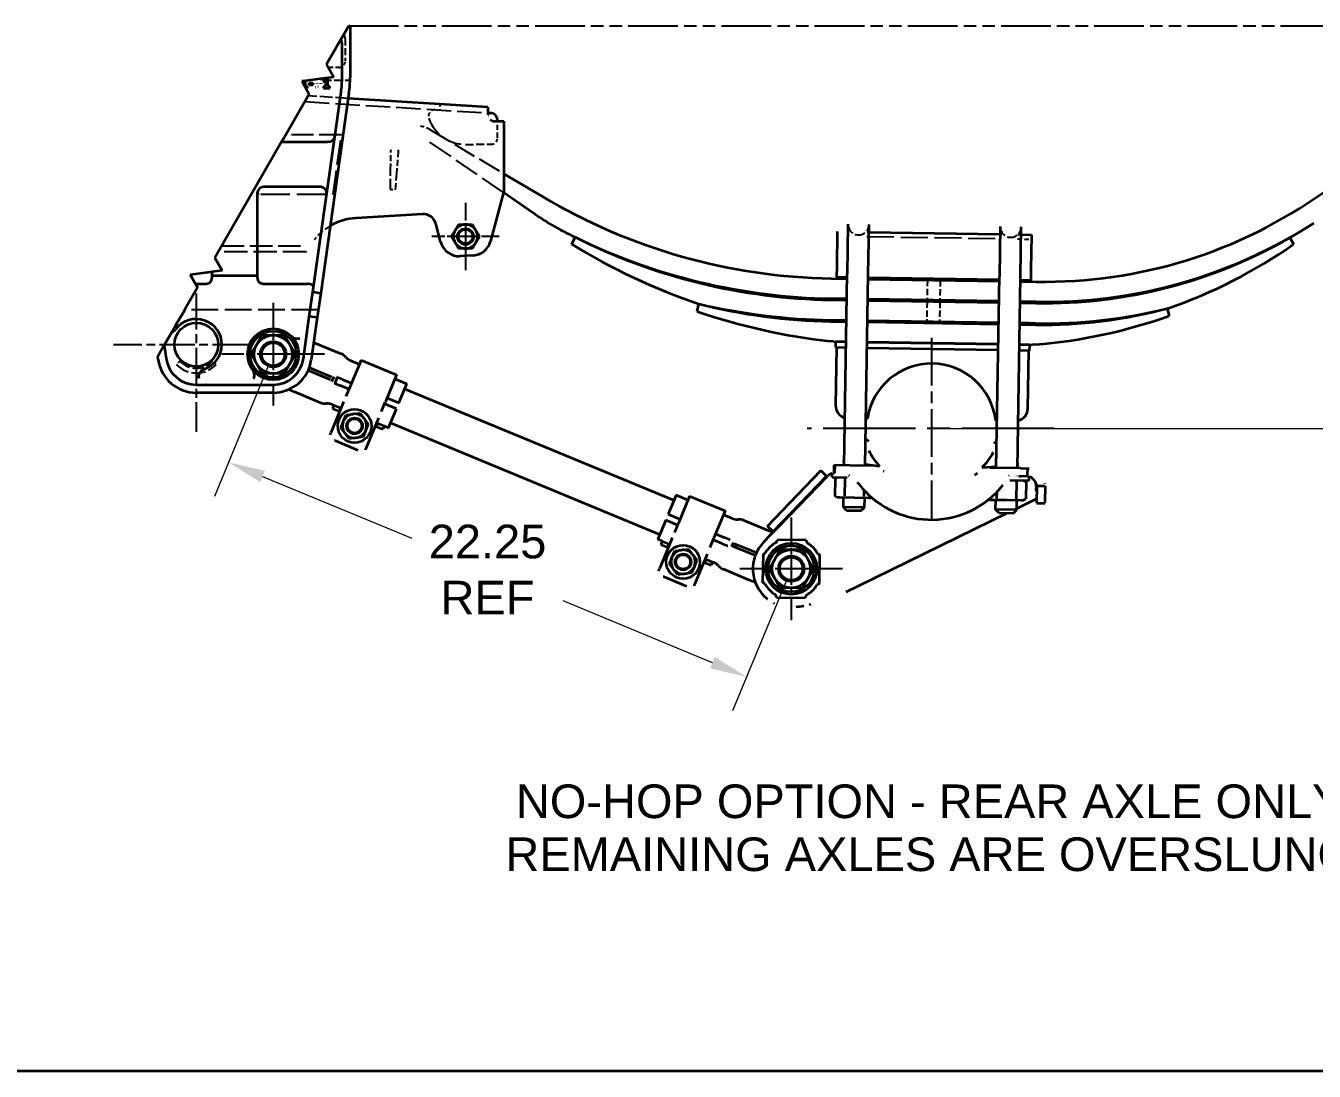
# Model space of a CAD drawing. Header units: inches. Extents: x 8 to 267, y 4 to 172.
# Drawn here: x 71.4 to 121.6, y 4.1 to 44.9 of the extents above; entities that cross this region are included whole.
import ezdxf

# ---------------------------------------------------------------- set-up
doc = ezdxf.new("R2010")
doc.units = ezdxf.units.IN
doc.header["$LTSCALE"] = 8
doc.header["$MEASUREMENT"] = 0
for name, pattern in [('CHAIN', [0.7087, 0.4724, -0.0591, 0.1181, -0.0591]), ('DASHED', [0.2067, 0.1654, -0.0413]), ('DOUBLE_DASH_CHAIN', [1.2403, 0.6614, -0.0827, 0.1654, -0.0827, 0.1654, -0.0827])]:
    doc.linetypes.add(name, pattern=pattern)
for name, color, linetype, lineweight in [('Center Mark(Hutchens)', 7, 'Continuous', 25), ('Dimensions(Hutchens)', 7, 'Continuous', 25), ('Hidden Edges(Hutchens)', 7, 'DASHED', 25), ('Sketch Geometry(Hutchens)', 7, 'Continuous', 35), ('Symbols(Hutchens)', 7, 'Continuous', 25), ('Visible Edges(Hutchens)', 7, 'Continuous', 35), ('Visible Tangent Edges(Hutchens)', 7, 'DOUBLE_DASH_CHAIN', 25)]:
    doc.layers.add(name, color=color, linetype=linetype, lineweight=lineweight)
doc.styles.add('Hutchens .164', font='ARIAL.TTF')
doc.styles.add('Hutchens .180', font='ARIAL.TTF')
doc.dimstyles.new('HUTCHENS STD DIM X.XX', dxfattribs={"dimscale": 8, "dimtxt": 0.164, "dimasz": 0.18, "dimexe": 0.18, "dimexo": 0.0625, "dimgap": 0.09, "dimtad": 0, "dimtih": 1, "dimtoh": 1, "dimrnd": 1e-08, "dimzin": 4, "dimdsep": 46, "dimtxsty": 'Hutchens .164', "dimcen": 0.09, "dimclrd": 211, "dimclre": 211, "dimclrt": 7, "dimadec": 0, "dimazin": 1, "dimtfac": 0.762195, "dimtofl": 0, "dimtmove": 0, "dimatfit": 3, "dimfxl": 0, "dimtolj": 1, "dimtzin": 0, "dimlwd": 9, "dimlwe": 9, "dimarcsym": 0})

# ---------------------------------------------------------------- blocks, each defined once
blk = doc.blocks.new('Borders D-SIZE')
at = {"layer": 'Sketch Geometry(Hutchens)'}
blk.add_line((32.9537, 0.5117), (0.9537, 0.5117), dxfattribs=at)
at = {"layer": 'Symbols(Hutchens)', "color": 7}
for tag, p, height, style in [('PART_NO_001', (33.0044, 3.3694), 0.164, 'Hutchens .164'), ('REV_001', (32.9953, 1.6502), 0.18, 'Hutchens .180'), ('Sheet_number_001', (33.0516, 1.1699), 0.164, 'Hutchens .164'), ('SHTS_(TOTAL)_001', (33.0516, 0.7004), 0.164, 'Hutchens .164')]:
    blk.add_attdef(tag, p, '', height=height, rotation=270, dxfattribs=dict(at, style=style))
blk = doc.blocks.new('*D30')
at = {"layer": 'Defpoints', "color": 0, "linetype": 'Continuous'}
for p in [(81.038, 32.054), (101.245, 23.69), (99.501, 19.476)]:
    blk.add_point(p, dxfattribs=at)
at = {"layer": 'Dimensions(Hutchens)', "color": 211, "linetype": 'Continuous', "lineweight": 9}
for p, q in [((80.847, 31.592), (78.743, 26.51)), ((80.624, 27.29), (86.448, 24.879)), ((101.054, 23.228), (98.951, 18.146)), ((98.171, 20.027), (92.347, 22.437))]:
    blk.add_line(p, q, dxfattribs=at)
at = {"layer": 'Dimensions(Hutchens)', "color": 211, "linetype": 'Continuous'}
for points in [[(80.716, 27.511), (80.533, 27.068), (79.294, 27.84)], [(98.262, 20.249), (98.079, 19.805), (99.501, 19.476)]]:
    blk.add_solid(points, dxfattribs=at)
at = {"layer": 'Dimensions(Hutchens)', "color": 7, "linetype": 'Continuous', "lineweight": 9, "insert": (89.398, 23.658), "char_height": 1.312, "attachment_point": 5, "style": 'Hutchens .164'}
blk.add_mtext('\\A1;22.25\\PREF', dxfattribs=at)
blk = doc.blocks.new('*D31')
at = {"layer": 'Defpoints', "color": 0, "linetype": 'Continuous'}
for p in [(134.87, 44.866), (137.101, 44.866), (106.709, 29.165)]:
    blk.add_point(p, dxfattribs=at)
at = {"layer": 'Dimensions(Hutchens)', "color": 211, "linetype": 'Continuous', "lineweight": 9}
for p, q in [((135.37, 44.866), (138.541, 44.866)), ((137.101, 43.426), (137.101, 40.601)), ((137.101, 30.605), (137.101, 33.43)), ((107.209, 29.165), (138.541, 29.165))]:
    blk.add_line(p, q, dxfattribs=at)
at = {"layer": 'Dimensions(Hutchens)', "color": 211, "linetype": 'Continuous'}
for points in [[(136.861, 43.426), (137.341, 43.426), (137.101, 44.866)], [(136.861, 30.605), (137.341, 30.605), (137.101, 29.165)]]:
    blk.add_solid(points, dxfattribs=at)
at = {"layer": 'Dimensions(Hutchens)', "color": 7, "linetype": 'Continuous', "lineweight": 9, "insert": (137.101, 37.016), "char_height": 1.312, "attachment_point": 5, "style": 'Hutchens .164'}
blk.add_mtext('\\A1; MOUNTING\\PHEIGHT\\PTYP', dxfattribs=at)

msp = doc.modelspace()

# ---------------------------------------------------------------- linework, layer by layer
at = {"layer": 'Center Mark(Hutchens)', "linetype": 'CHAIN', "ltscale": 0.1824}
for p, q in [((88.5378, 37.9612), (88.5378, 35.3331)), ((89.8519, 36.6471), (87.2237, 36.6471))]:
    msp.add_line(p, q, dxfattribs=at)
at = {"layer": 'Center Mark(Hutchens)', "linetype": 'CHAIN', "ltscale": 0.374667}
msp.add_line((78.0378, 34.4304), (78.0378, 29.0334), dxfattribs=at)
at = {"layer": 'Center Mark(Hutchens)', "linetype": 'CHAIN', "ltscale": 0.277881}
for p, q in [((81.0378, 34.0554), (81.0378, 30.0522)), ((83.0394, 32.0538), (79.0362, 32.0538)), ((101.2452, 25.6912), (101.2452, 21.6881)), ((103.2468, 23.6897), (99.2436, 23.6897))]:
    msp.add_line(p, q, dxfattribs=at)
at = {"layer": 'Center Mark(Hutchens)', "linetype": 'CHAIN', "ltscale": 0.490749}
msp.add_line((106.709, 32.6927), (106.709, 25.6241), dxfattribs=at)
at = {"layer": 'Center Mark(Hutchens)', "linetype": 'CHAIN', "ltscale": 0.363422}
msp.add_line((80.0394, 32.4288), (74.8044, 32.4288), dxfattribs=at)
at = {"layer": 'Center Mark(Hutchens)', "linetype": 'CHAIN', "ltscale": 0.954115}
msp.add_line((111.4978, 29.1649), (101.8636, 29.1649), dxfattribs=at)
at = {"layer": 'Hidden Edges(Hutchens)', "ltscale": 0.208226}
msp.add_line((83.8503, 44.3663), (83.8503, 43.4913), dxfattribs=at)
at = {"layer": 'Hidden Edges(Hutchens)', "ltscale": 0.097444}
msp.add_line((83.6003, 43.2413), (83.1906, 43.2413), dxfattribs=at)
at = {"layer": 'Hidden Edges(Hutchens)', "ltscale": 0.016449}
msp.add_line((82.9753, 42.8108), (82.9753, 42.7413), dxfattribs=at)
at = {"layer": 'Hidden Edges(Hutchens)', "ltscale": 0.252454}
msp.add_line((82.9753, 42.7413), (84.0361, 42.7413), dxfattribs=at)
at = {"layer": 'Hidden Edges(Hutchens)', "ltscale": 0.719373}
msp.add_line((82.2749, 41.908), (89.3983, 41.4628), dxfattribs=at)
at = {"layer": 'Hidden Edges(Hutchens)', "ltscale": 0.372178}
msp.add_line((83.965, 42.0349), (82.4044, 42.1324), dxfattribs=at)
at = {"layer": 'Hidden Edges(Hutchens)', "ltscale": 0.055136}
msp.add_line((87.5378, 41.8116), (87.5233, 41.58), dxfattribs=at)
msp.add_line((87.5378, 41.8116), (87.5233, 41.58), dxfattribs=at)
at = {"layer": 'Hidden Edges(Hutchens)', "ltscale": 0.001633}
msp.add_line((89.3983, 41.4628), (89.3983, 41.4627), dxfattribs=at)
at = {"layer": 'Hidden Edges(Hutchens)', "ltscale": 0.679244}
msp.add_line((87.1411, 40.8195), (90.0378, 39.098), dxfattribs=at)
at = {"layer": 'Hidden Edges(Hutchens)', "ltscale": 0.154203}
msp.add_line((89.7878, 40.4991), (89.783, 41.1472), dxfattribs=at)
at = {"layer": 'Hidden Edges(Hutchens)', "ltscale": 0.656768}
msp.add_line((83.7011, 40.6163), (81.5291, 40.6163), dxfattribs=at)
at = {"layer": 'Hidden Edges(Hutchens)', "ltscale": 0.716425}
msp.add_line((83.3716, 38.287), (83.7035, 40.633), dxfattribs=at)
at = {"layer": 'Hidden Edges(Hutchens)', "ltscale": 0.75135}
msp.add_line((90.0227, 38.3583), (86.9477, 40.4647), dxfattribs=at)
at = {"layer": 'Hidden Edges(Hutchens)', "ltscale": 0.237987}
msp.add_line((88.5397, 40.2398), (89.5397, 40.2472), dxfattribs=at)
at = {"layer": 'Hidden Edges(Hutchens)', "ltscale": 0.174616}
msp.add_line((85.6188, 39.2596), (85.6303, 39.9759), dxfattribs=at)
at = {"layer": 'Hidden Edges(Hutchens)', "ltscale": 0.174961}
msp.add_line((85.9173, 39.9713), (85.8594, 39.2557), dxfattribs=at)
at = {"layer": 'Hidden Edges(Hutchens)'}
msp.add_line((85.9173, 39.9713), (85.9173, 39.9713), dxfattribs=at)
at = {"layer": 'Hidden Edges(Hutchens)', "ltscale": 0.321944}
msp.add_line((85.6062, 38.4761), (85.6188, 39.2596), dxfattribs=at)
at = {"layer": 'Hidden Edges(Hutchens)', "ltscale": 0.322228}
msp.add_line((85.8594, 39.2557), (85.7962, 38.4731), dxfattribs=at)
at = {"layer": 'Hidden Edges(Hutchens)', "ltscale": 0.005938}
msp.add_line((80.4911, 38.3038), (80.4815, 38.3038), dxfattribs=at)
at = {"layer": 'Hidden Edges(Hutchens)', "ltscale": 0.853485}
msp.add_line((80.5513, 38.3038), (83.3739, 38.3038), dxfattribs=at)
at = {"layer": 'Hidden Edges(Hutchens)', "ltscale": 0.045137}
msp.add_line((85.6062, 38.4761), (85.7962, 38.4731), dxfattribs=at)
at = {"layer": 'Hidden Edges(Hutchens)', "ltscale": 0.017772}
for p, q in [((104.2007, 36.8218), (104.2757, 36.8206)), ((109.3875, 36.7383), (109.4626, 36.7371))]:
    msp.add_line(p, q, dxfattribs=at)
at = {"layer": 'Hidden Edges(Hutchens)', "ltscale": 0.032652}
msp.add_line((110.0749, 36.7273), (110.2124, 36.725), dxfattribs=at)
at = {"layer": 'Hidden Edges(Hutchens)', "ltscale": 0.664811}
msp.add_line((79.0289, 36.2858), (82.3269, 36.2858), dxfattribs=at)
at = {"layer": 'Hidden Edges(Hutchens)', "ltscale": 0.795632}
msp.add_line((104.1979, 36.6488), (109.4598, 36.5641), dxfattribs=at)
at = {"layer": 'Hidden Edges(Hutchens)', "ltscale": 0.127887}
msp.add_line((110.0721, 36.5543), (110.6096, 36.5456), dxfattribs=at)
at = {"layer": 'Hidden Edges(Hutchens)', "ltscale": 0.691812}
msp.add_line((82.3269, 36.0538), (78.8949, 36.0538), dxfattribs=at)
at = {"layer": 'Hidden Edges(Hutchens)', "ltscale": 0.18751}
for p, q in [((106.5522, 34.9525), (106.5395, 34.1646)), ((107.0521, 34.9444), (107.0394, 34.1565))]:
    msp.add_line(p, q, dxfattribs=at)
at = {"layer": 'Hidden Edges(Hutchens)', "ltscale": 0.787593}
msp.add_line((82.7987, 33.7923), (77.5893, 33.7923), dxfattribs=at)
at = {"layer": 'Hidden Edges(Hutchens)', "ltscale": 0.187515}
for p, q in [((106.5387, 34.1146), (106.526, 33.3267)), ((107.0386, 34.1066), (107.0259, 33.3186))]:
    msp.add_line(p, q, dxfattribs=at)
at = {"layer": 'Hidden Edges(Hutchens)', "ltscale": 0.044541}
for p, q in [((77.3915, 31.7824), (77.2589, 31.6499)), ((78.8167, 31.6499), (78.6841, 31.7824))]:
    msp.add_line(p, q, dxfattribs=at)
at = {"layer": 'Hidden Edges(Hutchens)', "ltscale": 0.401905, "flags": 128}
msp.add_lwpolyline([(85.6303, 39.9759), (85.6338, 40.0445)], dxfattribs=at)
at = {"layer": 'Hidden Edges(Hutchens)', "ltscale": 0.31875, "flags": 128}
msp.add_lwpolyline([(85.9173, 39.9713), (85.9339, 40.0222)], dxfattribs=at)
at = {"layer": 'Hidden Edges(Hutchens)', "ltscale": 0.121857, "flags": 128}
msp.add_lwpolyline([(82.6525, 36.5358), (82.6359, 36.5208)], dxfattribs=at)
at = {"layer": 'Hidden Edges(Hutchens)', "ltscale": 0.196547, "flags": 128}
msp.add_lwpolyline([(82.3269, 36.0538), (82.337, 36.0549)], dxfattribs=at)
at = {"layer": 'Hidden Edges(Hutchens)', "ltscale": 0.042524}
msp.add_arc((83.6003, 44.3663), 0.25, 0, 41.02952, dxfattribs=at)
at = {"layer": 'Hidden Edges(Hutchens)', "ltscale": 0.093397}
for centre, start, end in [((83.6003, 43.4913), 270, 0), ((89.5378, 40.4972), 270.42367, 0.42367)]:
    msp.add_arc(centre, 0.25, start, end, dxfattribs=at)
at = {"layer": 'Hidden Edges(Hutchens)', "ltscale": 0.116454}
msp.add_arc((87.344, 41.3407), 0.25, 86.42367, 198.61854, dxfattribs=at)
at = {"layer": 'Hidden Edges(Hutchens)', "ltscale": 0.568412}
msp.add_arc((88.5286, 41.7398), 1.5, 198.61854, 270.42367, dxfattribs=at)
at = {"layer": 'Hidden Edges(Hutchens)', "ltscale": 0.105451}
msp.add_arc((86.6302, 39.9598), 1, 59.27682, 84.67766, dxfattribs=at)
at = {"layer": 'Hidden Edges(Hutchens)', "ltscale": 0.192198}
msp.add_arc((84.4019, 35.1208), 2.25, 120.4667, 141.0341, dxfattribs=at)
at = {"layer": 'Hidden Edges(Hutchens)', "ltscale": 0.308439}
for centre in [(103.868, 37.1242), (109.8048, 37.0286)]:
    msp.add_arc(centre, 0.4125, 179.07766, 359.07766, dxfattribs=at)
at = {"layer": 'Hidden Edges(Hutchens)', "ltscale": 0.341747}
msp.add_arc((78.0378, 32.4288), 0.9141, 225, 315, dxfattribs=at)
at = {"layer": 'Hidden Edges(Hutchens)', "ltscale": 0.411869}
msp.add_arc((78.0378, 32.4288), 1.1016, 225, 315, dxfattribs=at)
at = {"layer": 'Visible Edges(Hutchens)'}
for p, q in [((83.9828, 44.8663), (83.6755, 44.3339)), ((83.9828, 44.8663), (84.0378, 44.8663)), ((84.0378, 44.8663), (84.0378, 42.8663)), ((83.6755, 44.3339), (83.5498, 44.1163)), ((83.4753, 43.9872), (83.1176, 43.3677)), ((83.5498, 44.1163), (83.4753, 43.9872)), ((83.7253, 42.8663), (83.7253, 44.1163)), ((83.1176, 43.3677), (83.4063, 42.8677)), ((82.295, 42.721), (82.1563, 42.7026)), ((82.6875, 42.7728), (82.295, 42.721)), ((82.295, 42.4943), (82.295, 42.721)), ((82.8636, 42.796), (82.6875, 42.7728)), ((83.4063, 42.8677), (82.8636, 42.796)), ((83.004, 42.7538), (83.004, 42.6927)), ((83.1745, 42.8048), (83.0924, 42.8048)), ((83.1745, 42.4943), (83.1745, 42.8048)), ((82.1563, 42.7026), (82.162, 42.6927)), ((82.162, 42.6927), (82.2036, 42.6208)), ((82.162, 42.6927), (82.2036, 42.6927)), ((82.2036, 42.6927), (82.2036, 42.6208)), ((82.2036, 42.6208), (82.3143, 42.4289)), ((82.3722, 42.4943), (82.295, 42.4943)), ((82.3143, 42.4289), (82.445, 42.2026)), ((82.3143, 42.4289), (82.3722, 42.4289)), ((82.3722, 42.4289), (82.3722, 42.4943)), ((82.4315, 42.6295), (82.4315, 42.5596)), ((82.5983, 42.6295), (82.4315, 42.6295)), ((82.4315, 42.5596), (82.5983, 42.5596)), ((82.5814, 34.4871), (83.684, 42.2796)), ((82.5983, 42.5596), (82.5983, 42.6295)), ((83.9934, 42.2358), (82.8909, 34.4433)), ((83.004, 42.6927), (83.083, 42.6927)), ((83.004, 42.4943), (83.004, 42.4289)), ((83.083, 42.4943), (83.004, 42.4943)), ((83.004, 42.4289), (83.2517, 42.4289)), ((83.083, 42.6927), (83.083, 42.4943)), ((83.2517, 42.4943), (83.1745, 42.4943)), ((83.2517, 42.4289), (83.2517, 42.4943)), ((82.445, 42.2026), (81.475, 40.5225)), ((89.4128, 41.6944), (83.965, 42.0349)), ((89.4128, 41.6944), (89.4128, 41.3971)), ((89.5482, 41.4534), (89.4203, 41.4614)), ((89.6628, 41.1471), (90.0378, 41.1472)), ((89.783, 41.1472), (89.7826, 41.2058)), ((90.0378, 41.1472), (90.0378, 38.4145)), ((81.3667, 40.335), (78.7595, 35.8192)), ((81.475, 40.5225), (81.3667, 40.335)), ((81.3667, 40.335), (83.1564, 40.335)), ((83.1917, 40.335), (83.1564, 40.335)), ((90.0378, 39.098), (91.5426, 38.2038)), ((80.4128, 38.335), (80.4128, 35.1225)), ((82.8734, 38.585), (80.6628, 38.585)), ((90.0378, 38.4145), (89.5161, 36.4672)), ((91.1681, 37.5737), (90.0227, 38.3583)), ((86.864, 37.5203), (84.2692, 37.3669)), ((87.5675, 36.4377), (87.3764, 37.1506)), ((87.9963, 36.6471), (88.1316, 36.8816)), ((88.1316, 36.8816), (88.267, 37.1161)), ((88.267, 37.1161), (88.5378, 37.1161)), ((88.5378, 37.1161), (88.8086, 37.1161)), ((88.8086, 37.1161), (88.944, 36.8816)), ((88.944, 36.8816), (89.0794, 36.6471)), ((103.0293, 35.5012), (103.0503, 36.8059)), ((103.0503, 36.8059), (103.0509, 36.8403)), ((103.4556, 37.1308), (103.4243, 35.1873)), ((104.2492, 35.174), (104.2805, 37.1175)), ((104.2757, 36.8206), (109.3875, 36.7383)), ((109.3923, 37.0352), (109.361, 35.0917)), ((110.1859, 35.0785), (110.2172, 37.022)), ((110.2124, 36.725), (110.6124, 36.7186)), ((110.6124, 36.7186), (110.6118, 36.6842)), ((88.1316, 36.4126), (87.9963, 36.6471)), ((88.267, 36.1781), (88.1316, 36.4126)), ((88.944, 36.4126), (88.8086, 36.1781)), ((89.0794, 36.6471), (88.944, 36.4126)), ((92.6868, 36.3494), (92.8186, 36.6188)), ((110.6118, 36.6842), (110.5908, 35.3795)), ((120.6895, 36.6046), (120.8388, 36.3448)), ((78.7595, 35.8192), (79.0482, 35.3192)), ((88.5378, 36.1781), (88.267, 36.1781)), ((88.8359, 35.9127), (88.3362, 35.8831)), ((88.8086, 36.1781), (88.5378, 36.1781)), ((78.4753, 35.2436), (77.7982, 35.1542)), ((78.6628, 35.2683), (78.4753, 35.2436)), ((79.0482, 35.3192), (78.6628, 35.2683)), ((78.6628, 35.1225), (78.6628, 35.2683)), ((103.0222, 35.0593), (103.0293, 35.5012)), ((103.3041, 27.7195), (103.4243, 35.1873)), ((110.5908, 35.3795), (110.5837, 34.9376)), ((77.7982, 35.1542), (78.0005, 34.8038)), ((78.0005, 34.8038), (78.0869, 34.6542)), ((78.0005, 34.8038), (78.4128, 34.8038)), ((78.6628, 35.1225), (80.4128, 35.1225)), ((80.6628, 34.8038), (82.3558, 34.8038)), ((102.8027, 35.0128), (103.4213, 35.0029)), ((103.0222, 35.0593), (103.0534, 35.0588)), ((103.0526, 35.0088), (103.0534, 35.0588)), ((103.4213, 35.0029), (103.0526, 35.0088)), ((103.4221, 35.0529), (103.0534, 35.0588)), ((104.129, 27.7063), (104.2492, 35.174)), ((104.2462, 34.9896), (109.3581, 34.9073)), ((109.3581, 34.9073), (104.2462, 34.9896)), ((109.3589, 34.9573), (104.247, 35.0396)), ((109.2408, 27.624), (109.361, 35.0917)), ((110.0657, 27.6107), (110.1859, 35.0785)), ((110.183, 34.894), (110.8016, 34.8841)), ((110.5517, 34.8881), (110.183, 34.894)), ((110.5525, 34.9381), (110.1838, 34.944)), ((110.5517, 34.8881), (110.5525, 34.9381)), ((110.5525, 34.9381), (110.5837, 34.9376)), ((78.0869, 34.6542), (77.5937, 33.8)), ((82.4461, 33.5309), (82.5814, 34.4871)), ((82.5814, 34.4871), (82.8909, 34.4433)), ((82.8909, 34.4433), (82.7555, 33.4871)), ((102.7892, 34.175), (103.4078, 34.165)), ((103.4087, 34.215), (102.79, 34.225)), ((103.0391, 34.1709), (103.0399, 34.2209)), ((103.4087, 34.215), (103.0399, 34.2209)), ((109.3454, 34.1194), (104.2335, 34.2017)), ((109.3454, 34.1194), (104.2335, 34.2017)), ((77.5205, 33.6732), (77.2844, 33.2642)), ((77.5937, 33.8), (77.5205, 33.6732)), ((97.5708, 33.7271), (97.6388, 34.0193)), ((103.4078, 34.165), (103.0391, 34.1709)), ((104.2327, 34.1517), (109.3446, 34.0694)), ((109.3446, 34.0694), (104.2327, 34.1517)), ((110.1695, 34.0562), (110.7882, 34.0462)), ((110.5382, 34.0502), (110.1695, 34.0562)), ((110.789, 34.0962), (110.1703, 34.1061)), ((110.539, 34.1002), (110.1703, 34.1061)), ((110.5382, 34.0502), (110.539, 34.1002)), ((115.9007, 33.84), (115.978, 33.5507)), ((77.2844, 33.2642), (77.1765, 33.0774)), ((82.2136, 31.8874), (82.4461, 33.5309)), ((82.7555, 33.4871), (82.4461, 33.5309)), ((82.7555, 33.4871), (82.523, 31.8436)), ((102.7757, 33.3371), (103.3944, 33.3271)), ((103.3952, 33.3771), (102.7765, 33.3871)), ((103.0257, 33.3331), (103.0265, 33.383)), ((103.3944, 33.3271), (103.0257, 33.3331)), ((103.3952, 33.3771), (103.0265, 33.383)), ((104.2193, 33.3138), (109.3311, 33.2315)), ((109.3311, 33.2315), (104.2193, 33.3138)), ((109.3319, 33.2815), (104.2201, 33.3638)), ((109.3319, 33.2815), (104.2201, 33.3638)), ((110.156, 33.2183), (110.7747, 33.2083)), ((110.5247, 33.2123), (110.156, 33.2183)), ((110.5255, 33.2623), (110.1568, 33.2683)), ((110.7755, 33.2583), (110.1568, 33.2682)), ((110.5247, 33.2123), (110.5255, 33.2623)), ((76.9915, 32.7569), (76.7887, 32.4057)), ((77.0864, 32.9212), (76.9915, 32.7569)), ((77.1765, 33.0774), (77.0864, 32.9212)), ((80.1718, 32.0538), (80.6048, 32.8038)), ((80.6048, 32.8038), (81.4708, 32.8038)), ((81.4708, 32.8038), (81.9038, 32.0538)), ((76.7887, 32.4057), (76.5352, 31.9666)), ((76.7887, 32.4057), (76.862, 31.8874)), ((82.6184, 32.5176), (82.6747, 32.4942)), ((82.6747, 32.4942), (83.6851, 32.076)), ((102.888, 32.5476), (102.7621, 32.5611)), ((102.888, 32.5476), (103.3817, 32.5397)), ((103.0092, 32.3136), (102.973, 30.0639)), ((102.978, 32.3141), (102.9817, 32.5461)), ((103.3779, 32.3077), (102.978, 32.3141)), ((103.3817, 32.5397), (102.9817, 32.5461)), ((103.3779, 32.3077), (103.0092, 32.3136)), ((109.3147, 32.2121), (104.2028, 32.2944)), ((109.3147, 32.2121), (104.2028, 32.2944)), ((104.2066, 32.5264), (109.3184, 32.4441)), ((109.3184, 32.4441), (104.2066, 32.5264)), ((110.5395, 32.1924), (110.1396, 32.1988)), ((110.5083, 32.1929), (110.1396, 32.1988)), ((110.1433, 32.4308), (110.637, 32.4229)), ((110.5433, 32.4244), (110.1433, 32.4308)), ((110.4721, 29.9432), (110.5083, 32.1929)), ((110.5395, 32.1924), (110.5433, 32.4244)), ((110.7621, 32.432), (110.637, 32.4229)), ((76.5526, 31.8436), (76.5352, 31.9666)), ((80.6048, 31.3038), (80.1718, 32.0538)), ((81.9038, 32.0538), (81.4708, 31.3038)), ((83.8764, 31.9366), (83.8624, 31.9519)), ((84.4628, 31.8304), (84.0252, 30.7733)), ((84.0538, 31.8125), (84.3966, 31.6706)), ((84.4628, 31.8304), (85.8487, 31.2568)), ((81.4708, 31.3038), (80.6048, 31.3038)), ((83.2661, 31.0638), (82.3987, 31.4229)), ((82.4465, 31.5384), (83.3139, 31.1793)), ((83.329, 30.9912), (83.4097, 31.1862)), ((83.5331, 31.1562), (83.5251, 31.1595)), ((85.8487, 31.2568), (85.4112, 30.1997)), ((78.0378, 30.8663), (81.0378, 30.8663)), ((81.6477, 30.6834), (81.8846, 30.5853)), ((83.4295, 30.9285), (83.4375, 30.9252)), ((83.5327, 31.1564), (83.4371, 30.9254)), ((83.4548, 30.9181), (83.4375, 30.9252)), ((83.4548, 30.918), (83.6501, 30.8372)), ((83.5331, 31.1562), (83.5504, 31.149)), ((83.7457, 31.0682), (83.5504, 31.149)), ((83.9929, 30.6953), (83.6501, 30.8372)), ((83.7457, 31.0682), (84.0885, 30.9263)), ((84.0223, 30.7663), (83.8739, 30.4077)), ((84.0252, 30.7733), (84.0223, 30.7663)), ((85.7826, 31.0969), (86.2446, 30.9057)), ((85.9365, 30.1614), (86.2446, 30.9057)), ((86.164, 30.7112), (96.6697, 26.3628)), ((81.0378, 30.5538), (78.0378, 30.5538)), ((81.8846, 30.5853), (82.8949, 30.1671)), ((83.7693, 30.155), (83.2891, 28.9949)), ((85.2598, 29.834), (85.4083, 30.1927)), ((85.4112, 30.1997), (85.4083, 30.1927)), ((85.4745, 30.3526), (85.9365, 30.1614)), ((83.1288, 30.1305), (83.1082, 30.1296)), ((83.3421, 30.0929), (83.3964, 30.0705)), ((83.3964, 30.0705), (83.3447, 29.9457)), ((83.3447, 29.9457), (83.6046, 29.8382)), ((83.3964, 30.0705), (83.6562, 29.9629)), ((83.6562, 29.9629), (83.6046, 29.8382)), ((83.6046, 29.8382), (83.6332, 29.8263)), ((83.6849, 29.9511), (83.6562, 29.9629)), ((83.7857, 29.4598), (83.8809, 29.69)), ((83.8809, 29.69), (84.1279, 29.7226)), ((84.1279, 29.7226), (84.1709, 29.7283)), ((84.1709, 29.7283), (84.4178, 29.7608)), ((84.4178, 29.7608), (84.5695, 29.5632)), ((85.8409, 29.9304), (85.3789, 30.1217)), ((85.5328, 29.1862), (85.8409, 29.9304)), ((83.6738, 29.1896), (83.7691, 29.4198)), ((83.8255, 28.992), (83.6738, 29.1896)), ((83.7691, 29.4198), (83.7857, 29.4598)), ((84.5695, 29.5632), (84.5959, 29.5289)), ((84.5959, 29.5289), (84.7476, 29.3313)), ((84.7476, 29.3313), (84.6523, 29.1011)), ((84.6751, 28.4212), (85.1552, 29.5813)), ((85.0192, 29.2527), (85.0194, 29.2526)), ((85.0194, 29.2526), (85.0483, 29.2406)), ((85.0999, 29.3653), (85.0483, 29.2406)), ((85.0483, 29.2406), (85.3082, 29.133)), ((85.0708, 29.3774), (85.0711, 29.3773)), ((85.0999, 29.3653), (85.0711, 29.3773)), ((85.0999, 29.3653), (85.3598, 29.2578)), ((85.3598, 29.2578), (85.3082, 29.133)), ((85.3598, 29.2578), (85.5328, 29.1862)), ((85.6133, 29.3807), (96.1189, 25.0322)), ((104.1586, 29.5448), (104.2114, 29.5439)), ((109.2176, 29.4633), (109.2704, 29.4625)), ((83.2561, 28.9152), (83.2891, 28.9949)), ((83.4506, 28.6876), (84.3436, 28.318)), ((83.8519, 28.9577), (83.8255, 28.992)), ((84.0036, 28.7601), (83.8519, 28.9577)), ((84.2506, 28.7926), (84.0036, 28.7601)), ((84.2935, 28.7983), (84.2506, 28.7926)), ((84.5405, 28.8309), (84.2935, 28.7983)), ((84.6358, 29.0611), (84.5405, 28.8309)), ((84.6523, 29.1011), (84.6358, 29.0611)), ((104.146, 28.7666), (104.2584, 28.6717)), ((109.1426, 28.593), (109.2579, 28.6843)), ((84.6421, 28.3415), (84.6751, 28.4212)), ((102.9041, 27.726), (102.9005, 27.4991)), ((102.9041, 27.726), (102.9398, 27.7254)), ((102.9398, 27.7254), (102.9348, 27.4129)), ((103.5279, 27.7159), (102.9398, 27.7254)), ((103.2741, 27.8669), (103.3071, 27.906)), ((103.2741, 27.8669), (103.2747, 27.8664)), ((103.306, 27.8399), (103.2747, 27.8664)), ((104.3668, 27.7024), (103.5279, 27.7159)), ((104.1299, 27.7639), (104.6853, 27.6971)), ((108.6845, 27.6327), (109.2417, 27.6816)), ((110.0998, 27.7565), (110.0676, 27.7311)), ((110.0687, 27.7971), (110.1004, 27.757)), ((110.0998, 27.7565), (110.1004, 27.757)), ((100.3168, 25.3546), (102.3979, 27.5155)), ((102.623, 27.2987), (100.5419, 25.1379)), ((101.5471, 26.1561), (102.6551, 27.2991)), ((102.3979, 27.5155), (102.5613, 27.3581)), ((102.5613, 27.3581), (102.623, 27.2987)), ((102.8341, 27.258), (102.8365, 27.4093)), ((102.8341, 27.258), (103.4185, 27.2486)), ((102.9005, 27.4991), (102.8991, 27.4135)), ((102.9348, 27.4129), (102.8991, 27.4135)), ((102.9506, 27.1976), (102.94, 26.5388)), ((103.0531, 27.2545), (102.9506, 27.1976)), ((103.3293, 27.1915), (103.3187, 26.5327)), ((110.1892, 27.6087), (109.003, 27.6278)), ((109.7673, 27.1464), (110.5206, 27.1343)), ((109.9423, 27.3001), (109.9442, 27.3001)), ((110.0608, 27.3072), (110.0609, 27.3152)), ((110.1245, 27.2972), (110.1841, 27.2962)), ((110.4606, 27.2918), (110.1841, 27.2962)), ((110.1892, 27.6087), (110.4657, 27.6042)), ((110.4606, 27.2918), (110.462, 27.3774)), ((110.462, 27.3774), (110.4657, 27.6042)), ((110.5206, 27.1343), (110.523, 27.2855)), ((103.8515, 27.0231), (104.0135, 26.8357)), ((104.08, 26.7609), (104.0761, 26.5206)), ((109.2593, 26.6775), (109.2555, 26.4372)), ((110.0235, 27.0837), (110.0129, 26.425)), ((110.3016, 27.1378), (110.4021, 27.0776)), ((110.4021, 27.0776), (110.3915, 26.4189)), ((110.7955, 26.7357), (110.7968, 26.8159)), ((110.7983, 26.9113), (110.7968, 26.8159)), ((110.8196, 26.2952), (110.8295, 26.9108)), ((110.9151, 26.9094), (110.8295, 26.9108)), ((111.142, 26.9058), (110.9151, 26.9094)), ((111.142, 26.9058), (111.1321, 26.2902)), ((96.7502, 26.5573), (96.4421, 25.813)), ((97.2122, 26.366), (96.7502, 26.5573)), ((97.2783, 26.5259), (96.8408, 25.4688)), ((97.2783, 26.5259), (98.6643, 25.9522)), ((101.5471, 26.1561), (100.7293, 25.3125)), ((103.0406, 26.4786), (102.94, 26.5388)), ((103.0406, 26.4786), (103.1284, 26.4772)), ((103.1284, 26.4772), (103.6965, 26.4681)), ((103.2779, 26.0948), (103.284, 26.4747)), ((103.6965, 26.4681), (104.2645, 26.4589)), ((104.1028, 26.0815), (104.1089, 26.4614)), ((104.2645, 26.4589), (104.3524, 26.4575)), ((104.3524, 26.4575), (104.3774, 26.4714)), ((108.9773, 26.383), (108.9527, 26.3978)), ((108.9773, 26.383), (109.0652, 26.3816)), ((109.0652, 26.3816), (109.6332, 26.3725)), ((109.2147, 25.9992), (109.2208, 26.3791)), ((109.6332, 26.3725), (110.2013, 26.3633)), ((110.0395, 25.9859), (110.0457, 26.3658)), ((110.0405, 26.0446), (110.7902, 26.4114)), ((110.2013, 26.3633), (110.2891, 26.3619)), ((110.2891, 26.3619), (110.3915, 26.4189)), ((110.8189, 26.2484), (110.8196, 26.2952)), ((110.8189, 26.2484), (111.1313, 26.2434)), ((111.1321, 26.2902), (111.1313, 26.2434)), ((96.4421, 25.813), (96.9041, 25.6218)), ((98.6643, 25.9522), (98.2267, 24.8951)), ((98.9409, 25.6505), (98.5981, 25.7924)), ((104.1028, 26.0815), (103.2779, 26.0948)), ((103.4009, 25.9678), (103.2779, 26.0948)), ((103.4009, 25.9678), (103.9758, 25.9585)), ((103.8642, 23.0228), (109.677, 25.8667)), ((103.9758, 25.9585), (104.1028, 26.0815)), ((110.0395, 25.9859), (109.2147, 25.9992)), ((109.3376, 25.8722), (109.2147, 25.9992)), ((109.3376, 25.8722), (109.9125, 25.8629)), ((109.9125, 25.8629), (110.0395, 25.9859)), ((96.3465, 25.582), (96.0384, 24.8377)), ((96.8085, 25.3908), (96.3465, 25.582)), ((96.8379, 25.4618), (96.6894, 25.1032)), ((96.8408, 25.4688), (96.8379, 25.4618)), ((99.1542, 25.613), (99.1748, 25.6139)), ((100.3984, 25.1582), (99.3881, 25.5763)), ((100.5419, 25.1379), (100.3168, 25.3546)), ((100.5277, 25.1046), (100.3984, 25.1582)), ((100.413, 24.9863), (100.7293, 25.3125)), ((96.2117, 24.766), (96.0384, 24.8377)), ((96.5848, 24.8504), (96.1047, 23.6903)), ((96.2117, 24.766), (96.1601, 24.6413)), ((96.1601, 24.6413), (96.4199, 24.5337)), ((96.2117, 24.766), (96.4716, 24.6585)), ((96.4716, 24.6585), (96.4199, 24.5337)), ((96.5004, 24.6465), (96.4716, 24.6585)), ((98.0754, 24.5295), (98.2239, 24.8881)), ((98.5373, 24.6752), (98.1945, 24.8171)), ((98.2267, 24.8951), (98.2239, 24.8881)), ((98.2901, 25.0481), (98.6329, 24.9062)), ((98.5373, 24.6752), (98.7325, 24.5944)), ((98.8282, 24.8254), (98.6329, 24.9062)), ((98.8282, 24.8254), (98.8455, 24.8182)), ((98.8535, 24.8149), (98.8455, 24.8182)), ((98.9297, 24.5582), (98.9933, 24.7117)), ((99.0169, 24.6796), (99.8843, 24.3206)), ((99.1009, 24.6449), (99.0531, 24.5294)), ((100.413, 24.9863), (100.1682, 24.7337)), ((100.7009, 24.8236), (100.7008, 24.8166)), ((101.8257, 24.8055), (100.7009, 24.8236)), ((101.8256, 24.7985), (101.8257, 24.8055)), ((96.4199, 24.5337), (96.4488, 24.5218)), ((96.5847, 24.1153), (96.6012, 24.1553)), ((96.6012, 24.1553), (96.6965, 24.3855)), ((96.6965, 24.3855), (96.9435, 24.418)), ((96.9435, 24.418), (96.9864, 24.4237)), ((96.9864, 24.4237), (97.2334, 24.4563)), ((97.2334, 24.4563), (97.3851, 24.2587)), ((97.3851, 24.2587), (97.4115, 24.2243)), ((97.4115, 24.2243), (97.5632, 24.0267)), ((97.4906, 23.1167), (97.9708, 24.2768)), ((98.7499, 24.5872), (98.7326, 24.5944)), ((98.7499, 24.5872), (98.7579, 24.5839)), ((99.8365, 24.2051), (98.9691, 24.5641)), ((100.1444, 24.27), (100.1263, 23.1451)), ((100.3792, 23.6897), (100.8122, 24.4397)), ((100.8122, 24.4397), (101.6782, 24.4397)), ((101.6782, 24.4397), (102.1112, 23.6897)), ((102.346, 23.1094), (102.3641, 24.2342)), ((96.0717, 23.6107), (96.1047, 23.6903)), ((96.4894, 23.8851), (96.5847, 24.1153)), ((96.6411, 23.6875), (96.4894, 23.8851)), ((96.6675, 23.6531), (96.6411, 23.6875)), ((96.8192, 23.4555), (96.6675, 23.6531)), ((97.4513, 23.7565), (97.3561, 23.5264)), ((97.4679, 23.7966), (97.4513, 23.7565)), ((97.5632, 24.0267), (97.4679, 23.7966)), ((97.8348, 23.9481), (97.8636, 23.9362)), ((97.9153, 24.0609), (97.8636, 23.9362)), ((97.8636, 23.9362), (98.1235, 23.8286)), ((97.9153, 24.0609), (97.8864, 24.0729)), ((97.9153, 24.0609), (98.1751, 23.9533)), ((98.1751, 23.9533), (98.1235, 23.8286)), ((98.2292, 23.931), (98.1751, 23.9533)), ((98.4066, 23.8068), (98.4206, 23.7916)), ((99.6083, 23.2492), (98.5979, 23.6674)), ((100.8122, 22.9397), (100.3792, 23.6897)), ((102.1112, 23.6897), (101.6782, 22.9397)), ((96.2662, 23.3831), (97.1592, 23.0134)), ((97.0661, 23.4881), (96.8192, 23.4555)), ((97.1091, 23.4938), (97.0661, 23.4881)), ((97.3561, 23.5264), (97.1091, 23.4938)), ((99.8452, 23.1511), (99.6083, 23.2492)), ((97.4576, 23.037), (97.4906, 23.1167)), ((101.6782, 22.9397), (100.8122, 22.9397)), ((103.3796, 22.7857), (103.8642, 23.0228)), ((100.6648, 22.5808), (100.6647, 22.5739)), ((100.6647, 22.5739), (101.7895, 22.5558)), ((101.7895, 22.5558), (101.7896, 22.5627))]:
    msp.add_line(p, q, dxfattribs=at)
at = {"layer": 'Visible Edges(Hutchens)', "flags": 128}
for points in [[(82.6791, 42.7623), (82.6764, 42.7582)], [(82.6875, 42.7728), (82.6872, 42.7724)], [(82.7907, 42.7422), (82.7974, 42.7418)], [(82.9025, 42.7608), (82.9012, 42.7626)], [(83.066, 42.7632), (83.0645, 42.7625)], [(83.0924, 42.8048), (83.0923, 42.8032)], [(82.646, 42.6164), (82.646, 42.6113)], [(82.6788, 42.4709), (82.682, 42.4666)], [(82.7405, 42.6161), (82.7406, 42.6272)], [(82.7907, 42.4903), (82.7839, 42.4908)], [(82.7907, 42.421), (82.7949, 42.4211)], [(82.8405, 42.6164), (82.8404, 42.6056)], [(82.9022, 42.4703), (82.9049, 42.4742)], [(82.935, 42.6164), (82.9349, 42.6259)], [(89.4128, 41.6716), (89.4129, 41.6572)], [(89.4276, 41.3799), (89.4286, 41.3755)], [(89.454, 41.2605), (89.4543, 41.2599)], [(89.5018, 41.2059), (89.4948, 41.2119)], [(82.369, 32.9857), (82.3663, 32.9693)], [(83.5251, 31.1595), (83.5172, 31.1627)], [(78.438, 30.8663), (78.4228, 30.8667)], [(80.2821, 31.1163), (80.2744, 31.0963)], [(83.2661, 31.0638), (83.2713, 31.0561)], [(83.7693, 30.155), (83.7954, 30.2181)], [(85.2598, 29.834), (85.2567, 29.8263)], [(83.4506, 28.6876), (83.4345, 28.6945)], [(104.2584, 28.6717), (104.2504, 28.6604)], [(84.6421, 28.3415), (84.6376, 28.3322)], [(104.2691, 28.2975), (104.2632, 28.3063)], [(109.1198, 28.2194), (109.1271, 28.2372)], [(109.2536, 28.4219), (109.2489, 28.4138)], [(103.2747, 27.8664), (103.2758, 27.8674)], [(110.0684, 27.7774), (110.0699, 27.7767)], [(102.3979, 27.5155), (102.4145, 27.5321)], [(102.8991, 27.4135), (102.8863, 27.4135)], [(103.1409, 27.2531), (103.1333, 27.2531)], [(103.3293, 27.1915), (103.3207, 27.1966)], [(103.4941, 27.2277), (103.4876, 27.2266)], [(103.5213, 27.3082), (103.4956, 27.3247)], [(104.8633, 27.4787), (104.8439, 27.4991)], [(108.4995, 27.4202), (108.3973, 27.3211)], [(109.003, 27.6278), (108.9845, 27.6278)], [(109.7288, 27.3219), (109.7395, 27.3433)], [(110.1245, 27.2972), (110.1173, 27.2973)], [(110.2137, 27.1392), (110.2062, 27.1393)], [(110.4657, 27.6042), (110.5171, 27.6015)], [(103.8515, 27.0231), (103.8235, 27.0532)], [(103.8515, 27.0231), (103.8314, 27.0422)], [(103.8515, 27.0231), (103.8395, 27.0369)], [(109.4853, 26.9324), (109.5134, 26.9528)], [(109.4853, 26.9324), (109.4972, 26.9475)], [(110.0235, 27.0837), (110.0116, 27.0873)], [(110.4021, 27.0776), (110.3935, 27.0827)], [(110.7955, 26.7357), (110.7955, 26.7162)], [(110.8251, 26.9746), (110.8226, 26.989)], [(110.8295, 26.9108), (110.8296, 26.9135)], [(111.1339, 27.0228), (111.1346, 27.018)], [(102.94, 26.5388), (102.9487, 26.5338)], [(103.1284, 26.4772), (103.136, 26.4772)], [(103.3187, 26.5327), (103.3361, 26.5275)], [(103.6965, 26.4681), (103.7117, 26.4679)], [(104.0761, 26.5206), (104.0848, 26.5155)], [(104.2645, 26.4589), (104.2689, 26.4589)], [(108.959, 26.4028), (108.9635, 26.4012)], [(109.0652, 26.3816), (109.0728, 26.3816)], [(109.2555, 26.4372), (109.2728, 26.4319)], [(109.6332, 26.3725), (109.6484, 26.3723)], [(110.0129, 26.425), (110.0215, 26.4199)], [(110.2013, 26.3633), (110.2088, 26.3633)], [(110.7902, 26.4114), (110.7905, 26.4118)], [(110.8127, 26.5973), (110.8113, 26.6026)], [(96.5848, 24.8504), (96.6109, 24.9135)], [(99.0169, 24.6796), (99.0117, 24.6873)], [(98.0754, 24.5295), (98.0722, 24.5218)], [(98.7579, 24.5839), (98.7658, 24.5807)], [(96.2662, 23.3831), (96.2501, 23.39)], [(97.4576, 23.037), (97.4531, 23.0276)], [(100.3062, 22.5199), (100.316, 22.5121)], [(100.5561, 22.3573), (100.5912, 22.3398)], [(101.7271, 22.2465), (101.7365, 22.2482)], [(101.9469, 22.2896), (102.0063, 22.3027)]]:
    msp.add_lwpolyline(points, dxfattribs=at)
at = {"layer": 'Visible Edges(Hutchens)'}
for centre, radius in [((88.5378, 36.6471), 0.3126), ((88.5378, 36.6471), 0.3125), ((88.5378, 36.6471), 0.28), ((78.0378, 32.4288), 0.8516), ((81.0378, 32.0538), 1), ((81.0378, 32.0538), 0.9041), ((81.0378, 32.0538), 0.7448), ((81.0378, 32.0538), 0.5), ((81.0378, 32.0538), 0.4501), ((84.2107, 29.2604), 0.6563), ((84.2107, 29.2604), 0.3126), ((84.2107, 29.2604), 0.3125), ((84.2107, 29.2604), 0.28), ((101.2452, 23.6897), 1), ((97.0263, 23.9559), 0.6563), ((97.0263, 23.9559), 0.3126), ((97.0263, 23.9559), 0.3125), ((97.0263, 23.9559), 0.28), ((101.2452, 23.6897), 0.9041), ((101.2452, 23.6897), 0.7448), ((101.2452, 23.6897), 0.5), ((101.2452, 23.6897), 0.4501)]:
    msp.add_circle(centre, radius, dxfattribs=at)
for centre, radius, start, end in [((83.2253, 44.1163), 0.5, 0, 25.80165), ((79.5378, 42.8663), 4.1875, 351.94657, 0), ((79.5378, 42.8663), 4.5, 351.94657, 0), ((89.5326, 41.2039), 0.25, 0.42367, 86.42367), ((89.6628, 41.3971), 0.25, 229.9168, 270.01069), ((83.1917, 40.585), 0.25, 270, 351.94657), ((80.6628, 38.335), 0.25, 90, 180), ((82.8734, 38.335), 0.25, 81.94657, 90), ((82.8734, 38.335), 0.25, 351.94657, 81.94657), ((103.169, 57.7681), 22.7582, 239.27829, 269.07764), ((111.1037, 53.6462), 18.7646, 269.07769, 305.49734), ((84.4019, 35.1208), 2.25, 93.38285, 120.4667), ((86.8935, 37.0212), 0.5, 14.99996, 93.38285), ((104.4435, 56.9874), 23.5186, 235.63498, 237.74595), ((88.5378, 36.6471), 0.469, 150, 210), ((88.5378, 36.6471), 0.469, 90, 150), ((88.5378, 36.6471), 0.469, 30, 90), ((88.5378, 36.6471), 0.469, 330, 30), ((103.169, 57.7681), 23.5462, 241.38499, 243.92305), ((111.1037, 53.6462), 19.5526, 269.07769, 302.54251), ((88.2919, 36.6318), 0.75, 194.99996, 273.38427), ((88.5378, 36.6471), 0.469, 210, 270), ((88.5378, 36.6471), 0.469, 270, 330), ((88.7916, 36.6613), 0.75, 273.38427, 345.00086), ((105.3701, 56.8597), 24.1152, 238.2679, 251.25751), ((103.169, 57.7681), 23.5462, 243.93263, 269.07764), ((103.1608, 57.2519), 23.0799, 243.38787, 269.07764), ((111.098, 53.286), 19.2423, 269.07766, 299.89803), ((109.5668, 52.4097), 19.625, 288.99627, 305.05563), ((78.4128, 35.0538), 0.25, 270, 321.53158), ((80.6628, 35.0538), 0.25, 218.46842, 270), ((105.6025, 57.3461), 24.9473, 251.21917, 263.46235), ((103.1691, 57.7681), 24.3842, 256.84971, 256.89142), ((103.1363, 55.7325), 22.3983, 255.79213, 269.07758), ((103.1691, 57.7681), 24.3842, 256.89142, 269.07749), ((111.0752, 51.8828), 18.6769, 269.07785, 284.97298), ((111.0979, 53.286), 20.0303, 269.07766, 283.87329), ((111.0979, 53.286), 20.0303, 283.87329, 284.03304), ((78.0378, 32.4288), 1, 287.75279, 143.02001), ((109.0799, 52.9933), 20.63, 274.67717, 289.53446), ((76.9893, 33.2183), 0.3125, 288.08951, 323.02001), ((81.9977, 33.0383), 0.375, 225.72502, 281.41779), ((78.0378, 32.0538), 1.5, 188.05343, 270), ((78.0378, 32.0538), 1.1875, 188.05343, 270), ((81.0378, 32.0538), 1.1875, 270, 351.94657), ((81.0378, 32.0538), 1.5, 270, 351.94657), ((83.4938, 31.614), 0.5, 42.50695, 67.51467), ((84.245, 32.2745), 0.5, 222.50695, 247.51467), ((106.709, 29.1649), 2.5263, 6.78378, 171.37154), ((78.438, 31.1788), 0.3125, 107.75279, 191.53696), ((79.9285, 31.2413), 0.375, 340.52878, 36.22155), ((83.0862, 30.6291), 0.5, 247.51467, 272.52239), ((83.1508, 29.631), 0.5, 67.51467, 92.52239), ((84.2107, 29.2604), 0.4695, 100.15917, 154.87017), ((84.2107, 29.2604), 0.4695, 40.15917, 94.87017), ((103.473, 30.0559), 0.5, 179.07766, 253.8592), ((109.9721, 29.9512), 0.5, 284.29611, 359.07766), ((84.2107, 29.2604), 0.4695, 160.15917, 214.87017), ((84.2107, 29.2604), 0.4695, 340.15917, 34.87017), ((84.2107, 29.2604), 0.4695, 220.15917, 274.87017), ((84.2107, 29.2604), 0.4695, 280.15917, 334.87017), ((106.5097, 29.4064), 2.5, 206.33042, 223.13481), ((106.9161, 29.3998), 2.5, 315.0205, 331.8249), ((102.9243, 27.0381), 0.375, 103.55517, 135.89005), ((110.4233, 26.9173), 0.375, 359.07766, 74.60015), ((106.709, 29.1649), 3.5625, 220.83071, 321.19582), ((99.1322, 26.1125), 0.5, 247.51467, 272.52239), ((99.1968, 25.1144), 0.5, 67.51467, 92.52239), ((101.2452, 23.6897), 1.5, 135.89005, 231.24517), ((101.2452, 23.6897), 1.1875, 120.66579, 147.50332), ((100.5758, 24.8186), 0.125, 300.66579, 359.07766), ((101.9506, 24.7965), 0.125, 179.07766, 237.48952), ((101.2452, 23.6897), 1.1875, 30.652, 57.48952), ((97.0263, 23.9559), 0.4695, 100.15917, 154.87017), ((97.0263, 23.9559), 0.4695, 40.15917, 94.87017), ((97.0263, 23.9559), 0.4695, 340.15917, 34.87017), ((100.1382, 24.3948), 0.125, 272.83873, 327.50332), ((102.3743, 24.3588), 0.125, 210.652, 265.31659), ((97.0263, 23.9559), 0.4695, 160.15917, 214.87017), ((97.0263, 23.9559), 0.4695, 220.15917, 274.87017), ((97.0263, 23.9559), 0.4695, 280.15917, 334.87017), ((98.038, 23.469), 0.5, 42.50695, 67.51467), ((98.7892, 24.1294), 0.5, 222.50695, 247.51467), ((100.1161, 23.0205), 0.125, 30.652, 85.31659), ((101.2452, 23.6897), 1.1875, 210.652, 237.48952), ((100.5398, 22.5828), 0.125, 359.07766, 57.48952), ((101.9146, 22.5607), 0.125, 120.66579, 179.07766), ((101.2452, 23.6897), 1.1875, 300.66579, 327.50332), ((102.3522, 22.9845), 0.125, 92.83873, 147.50332), ((100.6347, 28.3961), 6.2459, 277.39032, 280.07184)]:
    msp.add_arc(centre, radius, start, end, dxfattribs=at)
for centre, major_axis, ratio, start_param, end_param in [((78.4753, 35.1225), (0, -0.3187), 0.5882353, 0.7903528, 1.5707963), ((80.6003, 35.1225), (0, -0.3187), 0.5882353, 4.712389, 5.4928325), ((82.304, 34.3107), (0.0696, 0.4918), 0.5032911, 0, 0.0710916), ((82.3641, 34.7357), (-0.2475, 0.035), 0.269989, 3.1415927, 4.712389)]:
    msp.add_ellipse(centre, major_axis=major_axis, ratio=ratio, start_param=start_param, end_param=end_param, dxfattribs=at)
at = {"layer": 'Visible Tangent Edges(Hutchens)', "ltscale": 0.366319}
msp.add_line((83.9828, 44.8663), (134.8696, 44.8663), dxfattribs=at)

# ---------------------------------------------------------------- block references
at = {"xscale": 8, "yscale": 8, "zscale": 8}
msp.add_blockref('Borders D-SIZE', (0, 0), dxfattribs=at)

# ---------------------------------------------------------------- texts
at = {"layer": 'Symbols(Hutchens)', "color": 7, "insert": (106.6429, 13.5789), "char_height": 1.312, "width": 33.109001, "attachment_point": 5, "line_spacing_factor": 0.944221, "style": 'Hutchens .164'}
msp.add_mtext('{NO-HOP OPTION - REAR AXLE ONLY\\PREMAINING AXLES ARE OVERSLUNG}', dxfattribs=at)

# ---------------------------------------------------------------- dimensions: what is measured, and where the dimension line sits
at = {"layer": 'Dimensions(Hutchens)', "color": 211, "linetype": 'Continuous', "lineweight": 9}
for base, p1, p2, angle, text, override, picture, middle in [((137.101, 44.8663), (106.709, 29.1649), (134.8696, 44.8663), 270, ' MOUNTING\\PHEIGHT\\PTYP', {"dimdec": 2, "dimtp": 0, "dimtm": 0, "dimtdec": 2, "dimatfit": 2}, '*D31', (137.101, 37.0156)), ((99.5012, 19.4763), (81.0378, 32.0538), (101.2452, 23.6897), 157.51467, '<>\\PREF', {"dimdec": 2, "dimlfac": 1.017375, "dimtp": 0, "dimtm": 0, "dimtdec": 2, "dimatfit": 2}, '*D30', (89.3975, 23.6584))]:
    dim = msp.add_linear_dim(base=base, p1=p1, p2=p2, angle=angle, text=text, dimstyle='HUTCHENS STD DIM X.XX', override=override, dxfattribs=at)
    dim.commit()
    dim.dimension.update_dxf_attribs({"geometry": picture, "text_midpoint": middle, "dimtype": 160})

doc.saveas('drawing.dxf')
